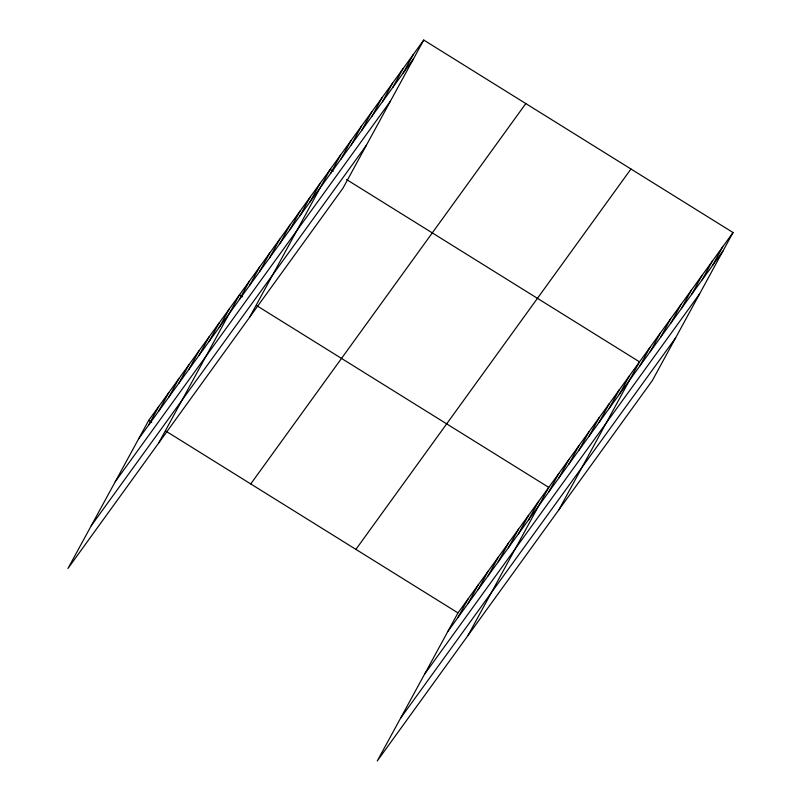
<?xml version="1.0" encoding="UTF-8"?>
<svg xmlns="http://www.w3.org/2000/svg" width="801" height="801" viewBox="0 0 801 801"><rect width="100%" height="100%" fill="white"/><g stroke="black" fill="none" stroke-linecap="round" stroke-linejoin="round"><path stroke-width="1.2" d="M423.739 40.05L148.676 420.415L67.955 568.46L343.028 188.095L423.739 40.05L733.045 232.54L652.324 380.585L377.261 760.95L457.972 612.905L733.045 232.54M148.606 425.091L158.758 406.467M158.688 411.143L168.841 392.52M168.781 397.196L178.933 378.573M178.863 383.248L189.016 364.625M188.946 369.301L199.099 350.678M199.038 355.354L209.191 336.73M209.121 341.406L219.274 322.783M219.204 327.459L229.356 308.836M158.728 442.933L239.449 294.898L242.503 296.801M239.379 299.564L249.532 280.951M249.461 285.627L259.614 267.003M259.554 271.679L269.707 253.056M269.637 257.732L279.789 239.109M279.719 243.784L289.872 225.161M289.812 229.837L299.964 211.214M299.894 215.89L310.047 197.266M309.977 201.942L320.13 183.319M249.501 317.416L330.222 169.371L333.276 171.284M330.453 173.627L340.605 155.004M340.846 159.259L350.998 140.636M351.238 144.891L361.391 126.268M361.631 130.523L371.784 111.9M372.024 116.145L382.177 97.532M382.417 101.777L392.57 83.154M392.8 87.409L402.953 68.786M403.193 73.041L413.346 54.418M457.912 617.581L468.064 598.958M467.994 603.634L478.147 585.01M478.077 589.686L488.23 571.063M488.169 575.739L498.322 557.116M498.252 561.791L508.405 543.178M508.335 547.844L518.487 529.231M518.427 533.907L528.58 515.283M528.51 519.959L538.662 501.336M468.034 635.433L548.745 487.388L256.801 305.692M548.685 492.064L558.838 473.441M558.768 478.117L568.92 459.494M568.85 464.169L579.003 445.546M578.943 450.222L589.095 431.599M589.025 436.275L599.178 417.651M599.108 422.327L609.261 403.704M609.191 408.38L619.353 389.757M619.283 394.432L629.436 375.809M558.808 509.907L639.518 361.862L346.553 179.534M639.759 366.117L649.911 347.494M650.152 351.749L660.304 333.126M660.545 337.381L670.697 318.758M670.928 323.013L681.09 304.39M681.321 308.645L691.473 290.022M691.714 294.277L701.866 275.654M702.107 279.899L712.259 261.286M712.5 265.531L722.652 246.908M138.523 439.038L413.586 58.673M115.234 481.741L390.297 101.377M91.244 525.746L366.307 145.381M250.743 483.934L525.806 103.569M355.904 549.386L630.968 169.021M447.819 631.528L722.892 251.164M424.54 674.242L699.603 293.877M400.55 718.237L675.613 337.882M148.676 420.415L151.739 422.317M166.027 431.208L457.972 612.905"/></g></svg>
